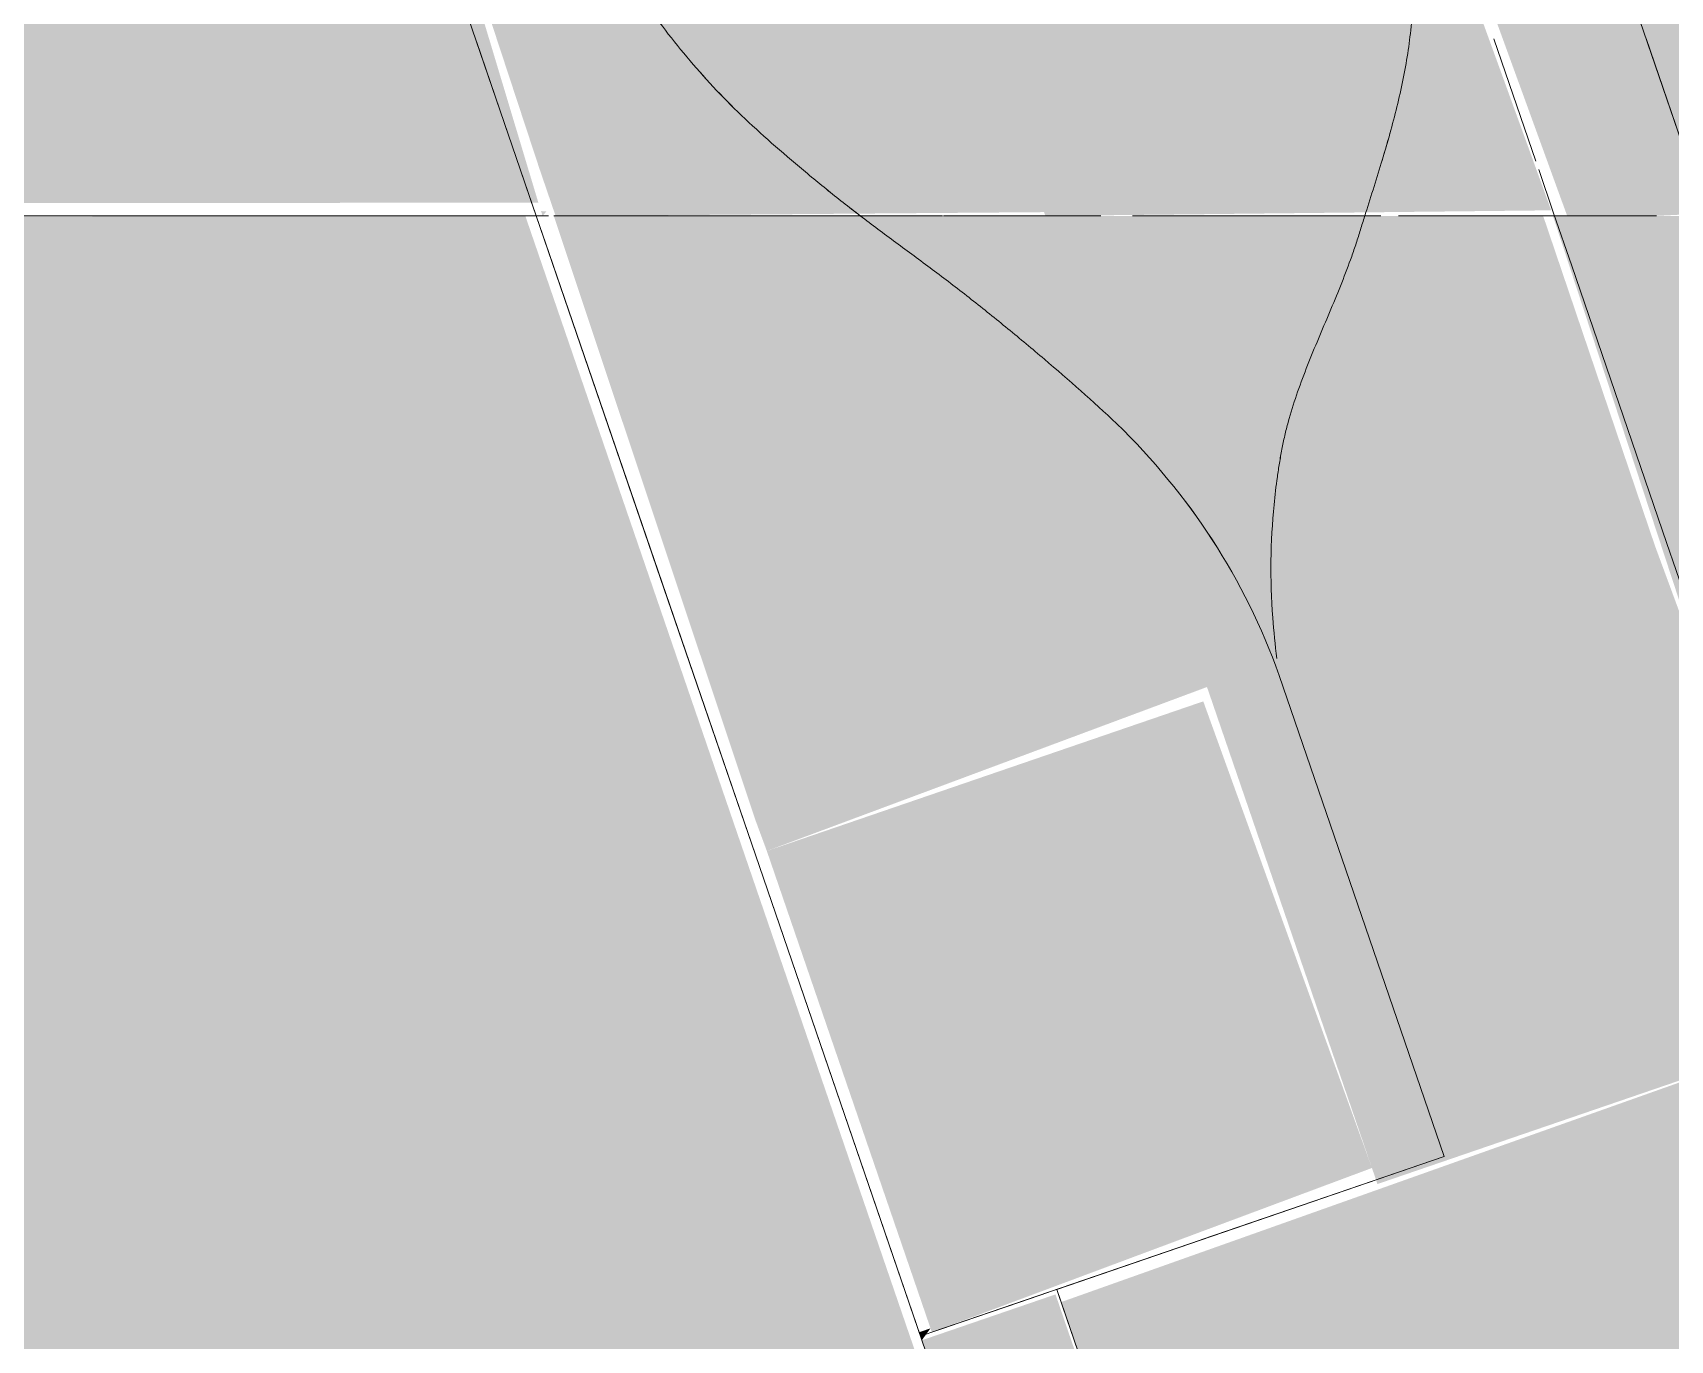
# Model space of a CAD drawing. Header units: millimetres. Extents: x 63432 to 177405, y -1987 to 27578.
# Drawn here: x 162028.22 to 162049.81, y 8811.97 to 8829.22 of the extents above; entities that cross this region are included whole.
import ezdxf

# ---------------------------------------------------------------- set-up
doc = ezdxf.new("R2010")
doc.units = ezdxf.units.MM
doc.layers.add('A-WALL-PATT', color=7, linetype='Continuous', lineweight=9)
for name, color, linetype, lineweight, true_color in [('I-FURN-16', 7, 'Continuous', 9, 0xd1b79e), ('I-FURN-19', 7, 'Continuous', 9, 0x242424), ('I-FURN-20', 7, 'Continuous', 9, 0x3a3a3a), ('I-FURN-21', 7, 'Continuous', 9, 0x666666), ('I-FURN-24', 7, 'Continuous', 9, 0x1e1e1e), ('I-FURN-26', 7, 'Continuous', 9, 0x2d2d2d), ('I-FURN-28', 7, 'Continuous', 9, 0x1a1a1a), ('I-FURN-30', 7, 'Continuous', 9, 0x4c4c4c), ('I-FURN-35', 7, 'Continuous', 9, 0x171717), ('I-FURN-39', 7, 'Continuous', 9, 0x151515), ('I-FURN-6', 7, 'Continuous', 9, 0xc0c0c0), ('I-FURN-61', 7, 'Continuous', 9, 0xcabbac), ('I-FURN-62', 7, 'Continuous', 9, 0x8b8b8b)]:
    doc.layers.add(name, color=color, linetype=linetype, lineweight=lineweight, true_color=true_color)
doc.layers.add('I-FURN-17', color=7, linetype='Continuous', lineweight=9, true_color=0x111111, transparency=0.7)

# ---------------------------------------------------------------- blocks, each defined once
blk = doc.blocks.new('Chair - Tablet Arm - Chair - Tablet Arm-V79-Развертка 3_12-6')
at = {"layer": 'I-FURN-17'}
h = blk.add_hatch(color=256, dxfattribs=at)
h.paths.add_polyline_path([(-81976.135, 8450), (-82105.424, 8826.8), (-82107.355, 8826.8), (-82105.265, 8820.434), (-82102.304, 8812.132), (-81978.144, 8450), (-81976.149, 8450)])
h.paths.add_polyline_path([(-82115.982, 8832.447), (-82112.157, 8836.168), (-82112.035, 8837.109), (-82112.188, 8838.407), (-82113.123, 8839.5), (-82120.404, 8839.5), (-82121.068, 8837.606), (-82121.214, 8835.208), (-82120.579, 8832.787), (-82119.639, 8832.657), (-82116.909, 8832.501)])
h.paths.add_polyline_path([(-82126.697, 8852.2), (-82114.032, 8852.2), (-82175.226, 9030.683), (-82187.239, 9026.564), (-82127.204, 8852.2)])
h = blk.add_hatch(color=256, dxfattribs=at)
h.paths.add_polyline_path([(-82317.615, 8826.8), (-82120.731, 8826.975), (-82124.356, 8839.031), (-82124.496, 8839.5), (-82315.015, 8839.231), (-82316.609, 8834.517), (-82319.241, 8826.8), (-82318.159, 8826.8)])
h.paths.add_polyline_path([(-82105.323, 8826.8), (-82088.041, 8826.8), (-82088.041, 8839.5), (-82109.598, 8839.269), (-82105.335, 8826.833)])
for points in [[(-82106.007, 8826.8), (-82105.335, 8826.833), (-82109.678, 8839.5), (-82111.698, 8839.266), (-82110.691, 8836.486), (-82107.167, 8826.8)], [(-82109.669, 8814.034), (-82103.662, 8816.093), (-82106.007, 8822.442), (-82111.863, 8820.434), (-82109.687, 8814.088)], [(-82115.543, 8812.08), (-82109.741, 8814.246), (-82111.965, 8820.399), (-82117.719, 8818.426), (-82115.561, 8812.132)], [(-81989.561, 8450), (-81978.144, 8450), (-82103.662, 8816.093), (-82113.838, 8812.478), (-81999.657, 8479.447)], [(-81991.57, 8450), (-81989.561, 8450), (-82113.913, 8812.579), (-82115.676, 8811.974), (-82001.666, 8479.447)], [(-82115.676, 8811.974), (-82115.561, 8812.132), (-82115.709, 8812.08)]]:
    blk.add_hatch(color=256, dxfattribs=at).paths.add_polyline_path(points)
h = blk.add_hatch(color=256, dxfattribs=at)
h.paths.add_polyline_path([(-82114.046, 8826.8), (-82107.378, 8826.874), (-82109.433, 8832.533), (-82111.727, 8837.81), (-82111.759, 8836.12), (-82112.53, 8835.166), (-82114.608, 8833.117), (-82115.982, 8832.447), (-82114.063, 8826.85)])
h.paths.add_polyline_path([(-82113.529, 8834.015), (-82113.076, 8834.563), (-82113.526, 8834.02)])
h.paths.add_polyline_path([(-82112.401, 8835.584), (-82111.846, 8836.441), (-82112.096, 8836.264), (-82112.296, 8835.836)])
h = blk.add_hatch(color=256, dxfattribs=at)
h.paths.add_polyline_path([(-82111.863, 8820.434), (-82106.007, 8822.442), (-82107.484, 8826.8), (-82114.046, 8826.8), (-82111.916, 8820.588)])
h.paths.add_polyline_path([(-82112.058, 8836.405), (-82111.988, 8837.259), (-82112.05, 8836.672)])
h = blk.add_hatch(color=256, dxfattribs=at)
h.paths.add_polyline_path([(-82120.675, 8826.8), (-82120.623, 8826.862), (-82120.695, 8826.863)])
h.paths.add_polyline_path([(-82118.476, 8832.182), (-82117.391, 8832.525), (-82119.639, 8832.451), (-82118.515, 8832.186)])
h.paths.add_polyline_path([(-82122.517, 8832.737), (-82123.517, 8835.263), (-82122.53, 8832.768)])
h.paths.add_polyline_path([(-82122.064, 8833.628), (-82122.919, 8834.862), (-82122.828, 8834.304), (-82122.08, 8833.642)])
h = blk.add_hatch(color=256, dxfattribs=at)
h.paths.add_polyline_path([(-82120.263, 8826.8), (-82114.063, 8826.85), (-82115.982, 8832.447), (-82118.792, 8832.149), (-82120.623, 8832.3), (-82121.008, 8832.607), (-82121.893, 8833.045), (-82122.831, 8833.851), (-82120.719, 8827.429), (-82120.504, 8826.8)])
h.paths.add_polyline_path([(-82120.78, 8832.722), (-82121.074, 8832.916), (-82121.789, 8833.001), (-82121.454, 8832.761), (-82120.991, 8832.735)])
h = blk.add_hatch(color=256, dxfattribs=at)
h.paths.add_polyline_path([(-82117.719, 8818.426), (-82111.916, 8820.588), (-82114.046, 8826.8), (-82120.528, 8826.8), (-82117.866, 8818.824)])
h.paths.add_polyline_path([(-82120.807, 8832.803), (-82121.074, 8832.963), (-82120.991, 8832.881)])
at = {"layer": 'I-FURN-19'}
for p, q in [((-82121.115, 8827.838), (-82121.547, 8829.099)), ((-82105.567, 8827.511), (-82106.126, 8829.141)), ((-82120.78, 8826.863), (-82120.966, 8827.404)), ((-82108.788, 8814.396), (-82110.964, 8820.742)), ((-82108.788, 8814.396), (-82109.687, 8814.088)), ((-82109.687, 8814.088), (-82111.982, 8813.301)), ((-82112.004, 8813.294), (-82113.966, 8812.621))]:
    blk.add_line(p, q, dxfattribs=at)
blk.add_open_spline([(-82113.107, 8824.062), (-82113.421, 8824.355), (-82113.898, 8824.779), (-82114.541, 8825.314), (-82115.023, 8825.703), (-82115.507, 8826.074), (-82115.99, 8826.428), (-82116.304, 8826.66), (-82116.457, 8826.778)], degree=3, knots=[-1, -1, -1, -1, -0.9, -0.85, -0.8, -0.75, -0.7, -0.65, -0.65, -0.65, -0.65], dxfattribs=at)
for points in [[(-82111.846, 8822.529), (-82112.204, 8823.082), (-82112.627, 8823.592), (-82113.107, 8824.062)], [(-82110.964, 8820.742), (-82111.193, 8821.381), (-82111.487, 8821.976), (-82111.846, 8822.529)]]:
    blk.add_open_spline(points, degree=3, dxfattribs=at)
at = {"layer": 'I-FURN-20'}
for p, q in [((-82121.547, 8829.099), (-82121.115, 8827.838)), ((-82120.966, 8827.404), (-82120.78, 8826.863)), ((-82319.272, 8826.8), (-82120.675, 8826.8)), ((-82114.002, 8812.609), (-82115.337, 8812.151)), ((-82113.873, 8812.579), (-81983.707, 8432.928)), ((-82115.344, 8812.148), (-82115.543, 8812.08))]:
    blk.add_line(p, q, dxfattribs=at)
at = {"layer": 'I-FURN-21'}
blk.add_line((-82115.676, 8811.974), (-81985.717, 8432.928), dxfattribs=at)
at = {"layer": 'I-FURN-24'}
for p, q in [((-82107.213, 8826.8), (-82105.988, 8826.8)), ((-82111.398, 8813.502), (-82108.788, 8814.396)), ((-82112.07, 8813.271), (-82111.398, 8813.502)), ((-82113.896, 8812.645), (-82112.094, 8813.263))]:
    blk.add_line(p, q, dxfattribs=at)
at = {"layer": 'I-FURN-26'}
for p, q in [((-82319.272, 8826.8), (-82120.675, 8826.8)), ((-82115.337, 8812.151), (-82114.002, 8812.609)), ((-82115.543, 8812.08), (-82115.344, 8812.148))]:
    blk.add_line(p, q, dxfattribs=at)
blk.add_open_spline([(-82109.81, 8826.881), (-82109.829, 8826.822), (-82109.866, 8826.705), (-82109.902, 8826.588), (-82109.92, 8826.53)], degree=3, dxfattribs=at)
for points, knots in [([(-82109.978, 8826.354), (-82109.997, 8826.296), (-82110.06, 8826.121), (-82110.173, 8825.831), (-82110.318, 8825.484), (-82110.515, 8825.022), (-82110.702, 8824.556), (-82110.832, 8824.142), (-82110.892, 8823.903), (-82110.917, 8823.783), (-82110.929, 8823.723)], [-0.2152778, -0.2152778, -0.2152778, -0.2152778, -0.2083333, -0.1944444, -0.1805556, -0.1666667, -0.1388889, -0.125, -0.1180556, -0.1111111, -0.1111111, -0.1111111, -0.1111111]), ([(-82110.929, 8823.723), (-82110.94, 8823.662), (-82110.961, 8823.541), (-82110.998, 8823.298), (-82111.049, 8822.871), (-82111.083, 8822.254), (-82111.062, 8821.576), (-82111.018, 8821.144), (-82110.995, 8820.963)], [-0.1111111, -0.1111111, -0.1111111, -0.1111111, -0.1041667, -0.0972222, -0.0833333, -0.0555556, -0.0277778, -0.0080259, -0.0080259, -0.0080259, -0.0080259])]:
    blk.add_open_spline(points, degree=3, knots=knots, dxfattribs=at)
at = {"layer": 'I-FURN-28'}
for p, q in [((-82107.213, 8826.8), (-82105.988, 8826.8)), ((-82110.964, 8820.742), (-82108.788, 8814.396)), ((-82108.788, 8814.396), (-82112.07, 8813.271)), ((-82109.236, 8814.243), (-82108.788, 8814.396)), ((-82109.687, 8814.088), (-82109.237, 8814.242)), ((-82111.982, 8813.301), (-82109.687, 8814.088)), ((-82113.966, 8812.621), (-82112.004, 8813.294)), ((-82112.094, 8813.263), (-82113.896, 8812.645))]:
    blk.add_line(p, q, dxfattribs=at)
at = {"layer": 'I-FURN-30'}
for p, q in [((-82107.346, 8826.837), (-82107.107, 8826.14)), ((-82107.107, 8826.14), (-82105.856, 8822.493)), ((-82103.662, 8816.093), (-82105.856, 8822.493))]:
    blk.add_line(p, q, dxfattribs=at)
at = {"layer": 'I-FURN-35'}
for p, q in [((-82108.134, 8829.136), (-82107.58, 8827.521)), ((-82107.543, 8827.414), (-82107.346, 8826.837)), ((-82120.504, 8826.8), (-82120.052, 8826.8)), ((-82119.824, 8826.8), (-82118.043, 8826.8)), ((-82118.029, 8826.8), (-82116.603, 8826.8)), ((-82116.471, 8826.8), (-82115.405, 8826.8)), ((-82115.39, 8826.8), (-82114.046, 8826.8)), ((-82114.039, 8826.8), (-82113.315, 8826.8)), ((-82112.691, 8826.8), (-82109.624, 8826.8)), ((-82109.391, 8826.8), (-82108.579, 8826.8)), ((-82108.355, 8826.8), (-82107.459, 8826.8))]:
    blk.add_line(p, q, dxfattribs=at)
blk.add_open_spline([(-82109.263, 8828.985), (-82109.281, 8828.867), (-82109.342, 8828.515), (-82109.428, 8828.164), (-82109.492, 8827.931)], degree=3, knots=[-0.31944444, -0.31944444, -0.31944444, -0.31944444, -0.30555556, -0.27777778, -0.27777778, -0.27777778, -0.27777778], dxfattribs=at)
for points in [[(-82109.492, 8827.931), (-82109.529, 8827.797), (-82109.568, 8827.663), (-82109.608, 8827.528)], [(-82109.7, 8827.231), (-82109.736, 8827.115), (-82109.773, 8826.998), (-82109.81, 8826.881)]]:
    blk.add_open_spline(points, degree=3, dxfattribs=at)
at = {"layer": 'I-FURN-39'}
for p, q in [((-82120.504, 8826.8), (-82120.052, 8826.8)), ((-82119.824, 8826.8), (-82118.043, 8826.8)), ((-82118.029, 8826.8), (-82116.603, 8826.8)), ((-82116.471, 8826.8), (-82115.405, 8826.8)), ((-82115.39, 8826.8), (-82114.046, 8826.8)), ((-82114.039, 8826.8), (-82113.315, 8826.8)), ((-82112.691, 8826.8), (-82109.624, 8826.8)), ((-82109.391, 8826.8), (-82108.579, 8826.8)), ((-82108.355, 8826.8), (-82107.459, 8826.8))]:
    blk.add_line(p, q, dxfattribs=at)
for points in [[(-82118.515, 8828.601), (-82118.633, 8828.73), (-82118.746, 8828.863), (-82118.856, 8828.996)], [(-82117.757, 8827.852), (-82117.891, 8827.972), (-82118.153, 8828.216), (-82118.397, 8828.471), (-82118.515, 8828.601)], [(-82116.909, 8827.133), (-82116.983, 8827.193), (-82117.056, 8827.253), (-82117.128, 8827.313)], [(-82116.457, 8826.778), (-82116.611, 8826.895), (-82116.762, 8827.013), (-82116.909, 8827.133)], [(-82111.846, 8822.529), (-82112.204, 8823.082), (-82112.627, 8823.592), (-82113.107, 8824.062)]]:
    blk.add_open_spline(points, degree=3, dxfattribs=at)
at = {"layer": 'I-FURN-6'}
for q in [(-82115.694, 8812.028), (-82115.676, 8811.974)]:
    blk.add_line((-82117.87, 8818.374), q, dxfattribs=at)
at = {"layer": 'I-FURN-6', "flags": 128}
for points in [[(-82120.759, 8826.8), (-82119.12, 8822.021), (-82117.87, 8818.374)], [(-82117.87, 8818.374), (-82120.589, 8826.304), (-82120.759, 8826.8)]]:
    blk.add_lwpolyline(points, dxfattribs=at)
blk = doc.blocks.new('Chair - Tablet Arm - Chair - Tablet Arm-V82-Развертка 3_12-6')
at = {"layer": 'I-FURN-19'}
for p, q in [((-82108.134, 8829.136), (-82107.58, 8827.521)), ((-82107.543, 8827.414), (-82107.346, 8826.837)), ((-82120.504, 8826.8), (-82120.052, 8826.8)), ((-82119.824, 8826.8), (-82118.043, 8826.8)), ((-82118.029, 8826.8), (-82116.603, 8826.8)), ((-82116.471, 8826.8), (-82115.405, 8826.8)), ((-82115.39, 8826.8), (-82114.046, 8826.8)), ((-82114.039, 8826.8), (-82113.315, 8826.8)), ((-82112.691, 8826.8), (-82109.624, 8826.8)), ((-82109.391, 8826.8), (-82108.579, 8826.8)), ((-82108.355, 8826.8), (-82107.459, 8826.8))]:
    blk.add_line(p, q, dxfattribs=at)
at = {"layer": 'I-FURN-20'}
for p, q in [((-82121.115, 8827.838), (-82121.547, 8829.099)), ((-82120.78, 8826.863), (-82120.966, 8827.404)), ((-82107.213, 8826.8), (-82105.988, 8826.8)), ((-82111.398, 8813.502), (-82108.788, 8814.396)), ((-82112.07, 8813.271), (-82111.398, 8813.502)), ((-82113.896, 8812.645), (-82112.094, 8813.263))]:
    blk.add_line(p, q, dxfattribs=at)
at = {"layer": 'I-FURN-21'}
for p, q in [((-82121.547, 8829.099), (-82121.115, 8827.838)), ((-82120.966, 8827.404), (-82120.78, 8826.863)), ((-82319.272, 8826.8), (-82120.675, 8826.8)), ((-82103.662, 8816.093), (-82105.856, 8822.493)), ((-82114.384, 8812.478), (-82115.337, 8812.151)), ((-82114.002, 8812.609), (-82114.384, 8812.478)), ((-82113.873, 8812.579), (-81983.707, 8432.928)), ((-82115.694, 8812.028), (-82115.543, 8812.08)), ((-82115.543, 8812.08), (-82115.694, 8812.028)), ((-82115.344, 8812.148), (-82115.543, 8812.08))]:
    blk.add_line(p, q, dxfattribs=at)
at = {"layer": 'I-FURN-21', "flags": 128}
blk.add_lwpolyline([(-82107.346, 8826.837), (-82107.107, 8826.14), (-82105.856, 8822.493)], dxfattribs=at)
at = {"layer": 'I-FURN-26'}
for p, q in [((-82120.504, 8826.8), (-82120.052, 8826.8)), ((-82119.824, 8826.8), (-82118.043, 8826.8)), ((-82118.029, 8826.8), (-82116.603, 8826.8)), ((-82116.471, 8826.8), (-82115.405, 8826.8)), ((-82115.39, 8826.8), (-82114.046, 8826.8)), ((-82114.039, 8826.8), (-82113.315, 8826.8)), ((-82112.691, 8826.8), (-82109.624, 8826.8)), ((-82109.391, 8826.8), (-82108.579, 8826.8)), ((-82108.355, 8826.8), (-82107.459, 8826.8)), ((-82107.213, 8826.8), (-82105.988, 8826.8)), ((-82110.964, 8820.742), (-82108.788, 8814.396)), ((-82108.788, 8814.396), (-82111.398, 8813.502)), ((-82109.236, 8814.243), (-82108.788, 8814.396)), ((-82109.687, 8814.088), (-82109.237, 8814.242)), ((-82111.982, 8813.301), (-82109.687, 8814.088)), ((-82111.398, 8813.502), (-82112.07, 8813.271)), ((-82113.966, 8812.621), (-82112.004, 8813.294)), ((-82112.094, 8813.263), (-82113.896, 8812.645))]:
    blk.add_line(p, q, dxfattribs=at)
for points in [[(-82118.515, 8828.601), (-82118.633, 8828.73), (-82118.746, 8828.863), (-82118.856, 8828.996)], [(-82117.757, 8827.852), (-82117.891, 8827.972), (-82118.153, 8828.216), (-82118.397, 8828.471), (-82118.515, 8828.601)], [(-82109.492, 8827.931), (-82109.529, 8827.797), (-82109.568, 8827.663), (-82109.608, 8827.528)], [(-82109.7, 8827.231), (-82109.736, 8827.115), (-82109.773, 8826.998), (-82109.81, 8826.881)], [(-82111.846, 8822.529), (-82112.204, 8823.082), (-82112.627, 8823.592), (-82113.107, 8824.062)]]:
    blk.add_open_spline(points, degree=3, dxfattribs=at)
for points, knots in [([(-82109.263, 8828.985), (-82109.281, 8828.867), (-82109.342, 8828.515), (-82109.428, 8828.164), (-82109.492, 8827.931)], [-0.31944444, -0.31944444, -0.31944444, -0.31944444, -0.30555556, -0.27777778, -0.27777778, -0.27777778, -0.27777778]), ([(-82116.457, 8826.778), (-82116.611, 8826.895), (-82116.837, 8827.073), (-82117.056, 8827.253), (-82117.128, 8827.313)], [-0.65, -0.65, -0.65, -0.65, -0.6, -0.575, -0.575, -0.575, -0.575])]:
    blk.add_open_spline(points, degree=3, knots=knots, dxfattribs=at)
at = {"layer": 'I-FURN-30'}
for p, q in [((-82105.567, 8827.511), (-82106.126, 8829.141)), ((-82319.272, 8826.8), (-82120.675, 8826.8)), ((-82108.788, 8814.396), (-82110.964, 8820.742)), ((-82108.788, 8814.396), (-82109.687, 8814.088)), ((-82109.687, 8814.088), (-82111.982, 8813.301)), ((-82112.004, 8813.294), (-82113.966, 8812.621)), ((-82115.337, 8812.151), (-82114.002, 8812.609)), ((-82115.543, 8812.08), (-82115.344, 8812.148))]:
    blk.add_line(p, q, dxfattribs=at)
for points, knots in [([(-82113.107, 8824.062), (-82113.421, 8824.355), (-82113.898, 8824.779), (-82114.541, 8825.314), (-82115.023, 8825.703), (-82115.507, 8826.074), (-82115.99, 8826.428), (-82116.304, 8826.66), (-82116.457, 8826.778)], [-1, -1, -1, -1, -0.9, -0.85, -0.8, -0.75, -0.7, -0.65, -0.65, -0.65, -0.65]), ([(-82109.978, 8826.354), (-82109.997, 8826.296), (-82110.06, 8826.121), (-82110.173, 8825.831), (-82110.318, 8825.484), (-82110.515, 8825.022), (-82110.702, 8824.556), (-82110.832, 8824.142), (-82110.892, 8823.903), (-82110.93, 8823.723), (-82110.961, 8823.541), (-82110.998, 8823.298), (-82111.049, 8822.871), (-82111.083, 8822.254), (-82111.062, 8821.576), (-82111.018, 8821.144), (-82110.995, 8820.963)], [-0.2152778, -0.2152778, -0.2152778, -0.2152778, -0.2083333, -0.1944444, -0.1805556, -0.1666667, -0.1388889, -0.125, -0.1180556, -0.1111111, -0.1041667, -0.0972222, -0.0833333, -0.0555556, -0.0277778, -0.0080259, -0.0080259, -0.0080259, -0.0080259])]:
    blk.add_open_spline(points, degree=3, knots=knots, dxfattribs=at)
for points in [[(-82109.81, 8826.881), (-82109.829, 8826.822), (-82109.866, 8826.705), (-82109.902, 8826.588), (-82109.92, 8826.53)], [(-82111.846, 8822.529), (-82112.204, 8823.082), (-82112.627, 8823.592), (-82113.107, 8824.062)], [(-82110.964, 8820.742), (-82111.193, 8821.381), (-82111.487, 8821.976), (-82111.846, 8822.529)]]:
    blk.add_open_spline(points, degree=3, dxfattribs=at)
at = {"layer": 'I-FURN-6'}
for q in [(-82115.694, 8812.028), (-82115.676, 8811.974)]:
    blk.add_line((-82117.87, 8818.374), q, dxfattribs=at)
at = {"layer": 'I-FURN-6', "flags": 128}
for points in [[(-82120.759, 8826.8), (-82119.12, 8822.021), (-82117.87, 8818.374)], [(-82117.87, 8818.374), (-82120.589, 8826.304), (-82120.759, 8826.8)]]:
    blk.add_lwpolyline(points, dxfattribs=at)
at = {"layer": 'I-FURN-62'}
blk.add_line((-82115.676, 8811.974), (-81985.717, 8432.928), dxfattribs=at)
blk = doc.blocks.new('Chair - Tablet Arm - Chair - Tablet Arm-V89-Развертка 3_12-6')
at = {"layer": 'I-FURN-21'}
for p, q in [((-82121.115, 8827.838), (-82121.547, 8829.099)), ((-82120.78, 8826.863), (-82120.966, 8827.404)), ((-82120.528, 8826.8), (-82115.405, 8826.8)), ((-82115.39, 8826.8), (-82113.315, 8826.8)), ((-82112.897, 8826.8), (-82109.624, 8826.8)), ((-82109.391, 8826.8), (-82105.988, 8826.8)), ((-82110.964, 8820.742), (-82108.788, 8814.396)), ((-82108.788, 8814.396), (-82113.896, 8812.645)), ((-82109.236, 8814.243), (-82108.788, 8814.396)), ((-82109.687, 8814.088), (-82109.237, 8814.242)), ((-82112.294, 8813.194), (-82109.687, 8814.088)), ((-82113.966, 8812.621), (-82112.294, 8813.194))]:
    blk.add_line(p, q, dxfattribs=at)
at = {"layer": 'I-FURN-30'}
for p, q in [((-82108.134, 8829.136), (-82107.58, 8827.521)), ((-82107.543, 8827.414), (-82107.346, 8826.837))]:
    blk.add_line(p, q, dxfattribs=at)
at = {"layer": 'I-FURN-6'}
for p, q in [((-81971.694, 8437.047), (-82175.226, 9030.683)), ((-82319.272, 8826.8), (-82120.599, 8826.8)), ((-82108.788, 8814.396), (-82110.964, 8820.742)), ((-82117.87, 8818.374), (-82115.694, 8812.028)), ((-82117.87, 8818.374), (-82115.676, 8811.974)), ((-82108.788, 8814.396), (-82109.687, 8814.088)), ((-82109.687, 8814.088), (-82115.543, 8812.08)), ((-82113.896, 8812.645), (-81983.707, 8432.928)), ((-82115.676, 8811.974), (-81985.717, 8432.928))]:
    blk.add_line(p, q, dxfattribs=at)
at = {"layer": 'I-FURN-6', "flags": 128}
for points in [[(-82124.048, 8836.395), (-82123.418, 8834.556), (-82121.655, 8829.415), (-82119.12, 8822.021), (-82117.87, 8818.374)], [(-82117.87, 8818.374), (-82120.589, 8826.304), (-82120.759, 8826.8)]]:
    blk.add_lwpolyline(points, dxfattribs=at)
at = {"layer": 'I-FURN-6'}
blk.add_open_spline([(-82113.107, 8824.062), (-82113.421, 8824.355), (-82113.898, 8824.779), (-82114.541, 8825.314), (-82115.023, 8825.703), (-82115.507, 8826.074), (-82115.99, 8826.428), (-82116.461, 8826.777), (-82116.837, 8827.073), (-82117.129, 8827.313), (-82117.415, 8827.551), (-82117.761, 8827.85), (-82118.153, 8828.216), (-82118.519, 8828.598), (-82118.86, 8828.995), (-82119.283, 8829.537), (-82119.935, 8830.535), (-82120.353, 8831.477), (-82120.579, 8832.137)], degree=3, knots=[-1, -1, -1, -1, -0.9, -0.85, -0.8, -0.75, -0.7, -0.65, -0.6, -0.575, -0.55, -0.5, -0.45, -0.4, -0.35, -0.3, -0.2, 0, 0, 0, 0], dxfattribs=at)
blk.add_open_spline([(-82110.964, 8820.742), (-82111.193, 8821.381), (-82111.781, 8822.571), (-82112.627, 8823.592), (-82113.107, 8824.062)], degree=3, dxfattribs=at)
at = {"layer": 'I-FURN-62'}
for p, q in [((-82319.272, 8826.8), (-82120.599, 8826.8)), ((-82120.528, 8826.8), (-82115.405, 8826.8)), ((-82115.39, 8826.8), (-82113.315, 8826.8)), ((-82112.897, 8826.8), (-82109.624, 8826.8)), ((-82109.391, 8826.8), (-82105.988, 8826.8)), ((-82103.662, 8816.093), (-82105.856, 8822.493)), ((-82113.896, 8812.645), (-82108.788, 8814.396)), ((-82115.543, 8812.08), (-82113.966, 8812.621))]:
    blk.add_line(p, q, dxfattribs=at)
at = {"layer": 'I-FURN-62', "flags": 128}
blk.add_lwpolyline([(-82107.346, 8826.837), (-82107.107, 8826.14), (-82105.856, 8822.493)], dxfattribs=at)
at = {"layer": 'I-FURN-62'}
blk.add_open_spline([(-82111.611, 8837.733), (-82111.339, 8837.323), (-82110.832, 8836.477), (-82110.302, 8835.347), (-82109.946, 8834.419), (-82109.623, 8833.463), (-82109.375, 8832.497), (-82109.235, 8831.532), (-82109.179, 8830.795), (-82109.173, 8830.183), (-82109.193, 8829.699), (-82109.218, 8829.34), (-82109.26, 8828.985), (-82109.342, 8828.515), (-82109.485, 8827.931), (-82109.662, 8827.348), (-82109.792, 8826.939), (-82109.866, 8826.705), (-82109.92, 8826.53), (-82109.977, 8826.354), (-82110.06, 8826.121), (-82110.173, 8825.831), (-82110.318, 8825.484), (-82110.515, 8825.022), (-82110.702, 8824.556), (-82110.832, 8824.142), (-82110.892, 8823.903), (-82110.93, 8823.723), (-82110.961, 8823.541), (-82110.998, 8823.298), (-82111.049, 8822.871), (-82111.083, 8822.254), (-82111.062, 8821.576), (-82111.018, 8821.144), (-82110.995, 8820.963)], degree=3, knots=[-0.6666667, -0.6666667, -0.6666667, -0.6666667, -0.6111111, -0.5555556, -0.5277778, -0.5, -0.4444444, -0.4166667, -0.3888889, -0.3611111, -0.3472222, -0.3333333, -0.3194444, -0.3055556, -0.2777778, -0.25, -0.2361111, -0.2291667, -0.2222222, -0.2152778, -0.2083333, -0.1944444, -0.1805556, -0.1666667, -0.1388889, -0.125, -0.1180556, -0.1111111, -0.1041667, -0.0972222, -0.0833333, -0.0555556, -0.0277778, -0.0080259, -0.0080259, -0.0080259, -0.0080259], dxfattribs=at)

msp = doc.modelspace()

# ---------------------------------------------------------------- hatches: boundary and pattern name
at = {"layer": 'A-WALL-PATT'}
h = msp.add_hatch(color=256, dxfattribs=at)
h.paths.add_polyline_path([(160606.618, 8450), (161691.753, 8450), (161825.295, 8839.5), (161732.418, 8839.5), (161732.418, 8852.2), (161829.65, 8852.2), (161893.845, 9039.435), (161693.893, 9039.435), (161693.893, 9052.135), (161950.358, 9052.135), (161960.047, 9050.621), (161968.812, 9046.221), (161975.816, 9039.357), (161980.941, 9029.081), (162041.586, 8852.2), (162075.318, 8852.2), (162075.318, 8840.405), (162077.828, 8840.698), (162088.487, 8844.86), (162096.149, 8849.899), (162103.516, 8857.899), (162108.392, 8866.344), (162111.352, 8876.231), (162126.456, 8961.891), (162120.202, 8962.994), (162158.249, 9178.767), (162164.452, 9177.381), (162151.27, 9102.622), (162163.777, 9100.416), (162123.239, 8871.957), (162120.053, 8861.314), (162113.418, 8849.822), (162103.511, 8839.644), (162093.226, 8832.879), (162080.757, 8828.34), (162067.577, 8826.8), (162050.294, 8826.8), (162179.653, 8450), (162691.753, 8450), (162825.295, 8839.5), (162732.418, 8839.5), (162732.418, 8852.2), (162829.65, 8852.2), (162893.845, 9039.435), (162693.893, 9039.435), (162693.893, 9052.135), (162950.358, 9052.135), (162960.047, 9050.621), (162968.812, 9046.221), (162975.816, 9039.357), (162980.941, 9029.081), (163041.586, 8852.2), (163075.318, 8852.2), (163075.318, 8840.405), (163077.828, 8840.698), (163088.487, 8844.86), (163096.149, 8849.899), (163103.516, 8857.899), (163108.392, 8866.344), (163111.352, 8876.231), (163126.456, 8961.891), (163120.202, 8962.994), (163158.249, 9178.767), (163164.452, 9177.381), (163151.27, 9102.622), (163163.777, 9100.416), (163123.239, 8871.957), (163120.053, 8861.314), (163113.418, 8849.822), (163103.516, 8839.647), (163093.226, 8832.879), (163080.757, 8828.34), (163067.246, 8826.8), (163050.294, 8826.8), (163179.653, 8450), (163691.753, 8450), (163825.295, 8839.5), (163732.418, 8839.5), (163732.418, 8852.2), (163829.65, 8852.2), (163893.845, 9039.435), (163693.893, 9039.435), (163693.893, 9052.135), (163950.358, 9052.135), (163960.047, 9050.621), (163968.812, 9046.221), (163975.816, 9039.357), (163980.941, 9029.081), (164041.586, 8852.2), (164075.318, 8852.2), (164075.318, 8840.405), (164077.828, 8840.698), (164088.487, 8844.86), (164096.149, 8849.899), (164103.516, 8857.899), (164108.392, 8866.344), (164111.352, 8876.231), (164126.456, 8961.891), (164120.202, 8962.994), (164158.249, 9178.767), (164164.452, 9177.381), (164151.27, 9102.622), (164163.777, 9100.416), (164123.239, 8871.957), (164120.053, 8861.314), (164113.418, 8849.822), (164103.511, 8839.644), (164093.226, 8832.879), (164080.757, 8828.34), (164067.577, 8826.8), (164050.294, 8826.8), (164179.653, 8450), (164234.618, 8450), (164234.618, 13150), (160606.618, 13150), (160606.618, 9070.657)])
h.paths.add_polyline_path([(161707.188, 8450), (162164.048, 8450), (162034.715, 8826.8), (161836.273, 8826.538), (161831.646, 8813.228), (161830.857, 8810.703), (161717.284, 8479.447)])
h.paths.add_polyline_path([(162928.803, 8450), (163164.048, 8450), (163034.715, 8826.8), (162836.273, 8826.538), (162831.646, 8813.228), (162830.857, 8810.703), (162707.188, 8450), (162859.581, 8450)])
h.paths.add_polyline_path([(164164.048, 8450), (164034.715, 8826.8), (163836.273, 8826.538), (163831.646, 8813.228), (163830.857, 8810.703), (163707.188, 8450), (164140.184, 8450)])
h.paths.add_polyline_path([(161959.698, 8852.2), (162028.16, 8852.2), (161968.226, 9026.768), (161961.431, 9035.887), (161950.358, 9039.435), (161907.27, 9039.435), (161843.075, 8852.2), (161925.089, 8852.2)])
h.paths.add_polyline_path([(163999.118, 8852.2), (164028.16, 8852.2), (163968.226, 9026.768), (163961.431, 9035.887), (163950.358, 9039.435), (163907.27, 9039.435), (163843.075, 8852.2), (163967.129, 8852.2)])
h.paths.add_polyline_path([(163019.772, 8852.2), (163028.16, 8852.2), (162968.226, 9026.768), (162961.431, 9035.887), (162950.358, 9039.435), (162907.27, 9039.435), (162843.075, 8852.2), (163013.984, 8852.2)])
h.paths.add_polyline_path([(162898.989, 9055.4), (162441.437, 9055.4), (162441.437, 9074.45), (163024.518, 9074.45), (163024.518, 9055.4), (162901.398, 9055.4)])
h.paths.add_polyline_path([(161717.421, 9055.4), (161441.437, 9055.4), (161441.437, 9074.45), (162024.518, 9074.45), (162024.518, 9055.4), (161752.033, 9055.4)])
h.paths.add_polyline_path([(164004.006, 9055.4), (163441.437, 9055.4), (163441.437, 9074.45), (164024.518, 9074.45), (164024.518, 9055.4), (164005.468, 9055.4)])

# ---------------------------------------------------------------- block references
at = {"layer": 'I-FURN-16'}
msp.add_blockref('Chair - Tablet Arm - Chair - Tablet Arm-V79-Развертка 3_12-6', (244155.618, 0), dxfattribs=at)
at = {"layer": 'I-FURN-6'}
msp.add_blockref('Chair - Tablet Arm - Chair - Tablet Arm-V89-Развертка 3_12-6', (244155.618, 0), dxfattribs=at)
at = {"layer": 'I-FURN-61'}
msp.add_blockref('Chair - Tablet Arm - Chair - Tablet Arm-V82-Развертка 3_12-6', (244155.618, 0), dxfattribs=at)

doc.saveas('drawing.dxf')
